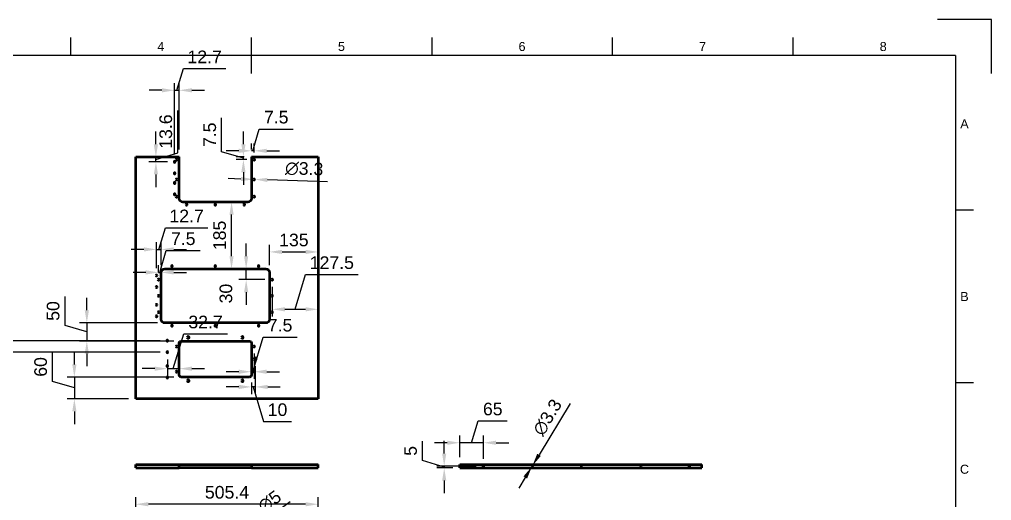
# Model space of a CAD drawing. Header units: millimetres. Extents: x 0 to 420, y 0 to 297.
# Drawn here: x 150.8 to 420, y 163.7 to 297 of the extents above; entities that cross this region are included whole.
import ezdxf
from ezdxf.enums import TextEntityAlignment as Align

# ---------------------------------------------------------------- set-up
doc = ezdxf.new("R2010")
doc.units = ezdxf.units.MM
doc.header["$LTSCALE"] = 0.75
for name, color, linetype, lineweight in [('Border', 7, 'Continuous', 25), ('Dimensions', 7, 'Continuous', 25), ('Visible', 7, 'Continuous', 50)]:
    doc.layers.add(name, color=color, linetype=linetype, lineweight=lineweight)
doc.styles.add('FusionTitle', font='arial.ttf')
doc.styles.get("Standard").update_dxf_attribs({"font": 'arial.ttf'})
doc.dimstyles.new('ISO-25', dxfattribs={"dimtxt": 3.5, "dimasz": 3.5, "dimexe": 2, "dimexo": 2, "dimgap": 1.5, "dimtad": 1, "dimzin": 12, "dimdsep": 46, "dimtxsty": 'Standard', "dimcen": 0, "dimclrd": 256, "dimclre": 256, "dimclrt": 256, "dimazin": 3, "dimtp": 0.1, "dimtm": 0.1, "dimtfac": 0.714, "dimtmove": 1, "dimatfit": 3, "dimfxl": 1, "dimtzin": 12, "dimarcsym": 0})

# ---------------------------------------------------------------- blocks, each defined once
blk = doc.blocks.new('ISO_A3_SHEET')
at = {"layer": 'Border'}
for p, q in [((165, 292), (165, 287)), ((215, 292), (215, 282)), ((265, 292), (265, 287)), ((315, 292), (315, 287)), ((365, 292), (365, 287)), ((410, 287), (20, 287)), ((410, 287), (410, 10)), ((415, 244.16666), (410, 244.16666)), ((415, 196.33333), (410, 196.33333))]:
    blk.add_line(p, q, dxfattribs=at)
at = {"layer": 'Defpoints'}
for p, q in [((420, 297), (405, 297)), ((420, 282), (420, 297))]:
    blk.add_line(p, q, dxfattribs=at)
at = {"layer": 'Border', "style": 'FusionTitle'}
for s, p in [('4', (190, 289.5)), ('5', (240, 289.5)), ('6', (290, 289.5)), ('7', (340, 289.5)), ('8', (390, 289.5)), ('A', (412.5, 268.08333)), ('B', (412.5, 220.25)), ('C', (412.5, 172.41667))]:
    blk.add_text(s, height=2.5, dxfattribs=at).set_placement(p, align=Align.MIDDLE)
blk = doc.blocks.new('*D52')
at = {"layer": 'Defpoints', "color": 0, "transparency": 16777216}
for p in [(183.040423, 162.720212), (183.040423, 158.733345), (233.580423, 158.733345)]:
    blk.add_point(p, dxfattribs=at)
at = {"layer": 'Dimensions', "lineweight": -2, "transparency": 16777216}
for p, q in [((183.040423, 160.733345), (183.040423, 164.720212)), ((233.580423, 160.733345), (233.580423, 164.720212)), ((230.080423, 162.720212), (186.540423, 162.720212))]:
    blk.add_line(p, q, dxfattribs=at)
at = {"layer": 'Dimensions', "transparency": 16777216}
for points in [[(186.540423, 163.303546), (186.540423, 162.136879), (183.040423, 162.720212)], [(230.080423, 163.303546), (230.080423, 162.136879), (233.580423, 162.720212)]]:
    blk.add_solid(points, dxfattribs=at)
at = {"layer": 'Dimensions', "transparency": 16777216, "insert": (208.310423, 166.007218), "char_height": 3.5, "attachment_point": 5}
blk.add_mtext('505.4', dxfattribs=at)
blk = doc.blocks.new('*D55')
at = {"layer": 'Defpoints', "color": 0, "transparency": 16777216}
for p in [(292.720207, 173.126725), (292.891586, 173.408734)]:
    blk.add_point(p, dxfattribs=at)
at = {"layer": 'Dimensions', "lineweight": -2, "transparency": 16777216}
for p, q in [((303.371715, 190.654099), (294.709242, 176.399742)), ((292.720207, 173.126725), (292.891586, 173.408734)), ((290.902551, 170.135717), (289.084894, 167.14471))]:
    blk.add_line(p, q, dxfattribs=at)
at = {"layer": 'Dimensions', "transparency": 16777216}
for points in [[(294.210741, 176.702684), (295.207743, 176.096799), (292.891586, 173.408734)], [(290.404049, 170.43866), (291.401052, 169.832775), (292.720207, 173.126725)]]:
    blk.add_solid(points, dxfattribs=at)
at = {"layer": 'Dimensions', "transparency": 16777216, "insert": (297.056668, 186.7803), "char_height": 3.5, "attachment_point": 5, "rotation": 58.7126865}
blk.add_mtext('∅3.3', dxfattribs=at)
blk = doc.blocks.new('*D67')
at = {"layer": 'Defpoints', "color": 0, "transparency": 16777216}
for p in [(212.378633, 153.585762), (212.782213, 153.880927)]:
    blk.add_point(p, dxfattribs=at)
at = {"layer": 'Dimensions', "lineweight": -2, "transparency": 16777216}
for p, q in [((225.800581, 163.402127), (215.607278, 155.947086)), ((212.378633, 153.585762), (212.782213, 153.880927)), ((209.553568, 151.519604), (206.728503, 149.453446))]:
    blk.add_line(p, q, dxfattribs=at)
at = {"layer": 'Dimensions', "transparency": 16777216}
for points in [[(215.262918, 156.41793), (215.951638, 155.476241), (212.782213, 153.880927)], [(209.209208, 151.990448), (209.897928, 151.04876), (212.378633, 153.585762)]]:
    blk.add_solid(points, dxfattribs=at)
at = {"layer": 'Dimensions', "transparency": 16777216, "insert": (220.118256, 163.439838), "char_height": 3.5, "attachment_point": 5, "rotation": 36.1805095}
blk.add_mtext('∅5', dxfattribs=at)
blk = doc.blocks.new('*D71')
at = {"layer": 'Defpoints', "color": 0, "transparency": 16777216}
for p in [(233.580423, 232.604319), (233.580423, 232.604319), (220.080423, 226.93007)]:
    blk.add_point(p, dxfattribs=at)
at = {"layer": 'Dimensions', "lineweight": -2, "transparency": 16777216}
for p, q in [((220.080423, 228.93007), (220.080423, 234.604319)), ((223.580423, 232.604319), (230.080423, 232.604319))]:
    blk.add_line(p, q, dxfattribs=at)
at = {"layer": 'Dimensions', "transparency": 16777216}
for points in [[(223.580423, 233.187653), (223.580423, 232.020986), (220.080423, 232.604319)], [(230.080423, 233.187653), (230.080423, 232.020986), (233.580423, 232.604319)]]:
    blk.add_solid(points, dxfattribs=at)
at = {"layer": 'Dimensions', "transparency": 16777216, "insert": (226.830423, 235.892519), "char_height": 3.5, "attachment_point": 5}
blk.add_mtext('135', dxfattribs=at)
blk = doc.blocks.new('*D72')
at = {"layer": 'Defpoints', "color": 0, "transparency": 16777216}
for p in [(220.830423, 224.93007), (233.580423, 216.710459), (233.580423, 216.710459)]:
    blk.add_point(p, dxfattribs=at)
at = {"layer": 'Dimensions', "lineweight": -2, "transparency": 16777216}
for p, q in [((227.205423, 216.710459), (230.088728, 226.321475)), ((230.088728, 226.321475), (244.596231, 226.321475)), ((220.830423, 222.93007), (220.830423, 214.710459)), ((224.330423, 216.710459), (230.080423, 216.710459))]:
    blk.add_line(p, q, dxfattribs=at)
at = {"layer": 'Dimensions', "transparency": 16777216}
for points in [[(224.330423, 217.293792), (224.330423, 216.127125), (220.830423, 216.710459)], [(230.080423, 217.293792), (230.080423, 216.127125), (233.580423, 216.710459)]]:
    blk.add_solid(points, dxfattribs=at)
at = {"layer": 'Dimensions', "transparency": 16777216, "insert": (237.34248, 229.608481), "char_height": 3.5, "attachment_point": 5}
blk.add_mtext('127.5', dxfattribs=at)
blk = doc.blocks.new('*D73')
at = {"layer": 'Defpoints', "color": 0, "transparency": 16777216}
for p in [(213.61613, 227.93007), (213.61613, 227.93007), (220.830423, 224.93007)]:
    blk.add_point(p, dxfattribs=at)
at = {"layer": 'Dimensions', "lineweight": -2, "transparency": 16777216}
for p, q in [((213.61613, 231.43007), (213.61613, 234.93007)), ((213.61613, 224.93007), (213.61613, 227.93007)), ((218.830423, 224.93007), (211.61613, 224.93007)), ((213.61613, 221.43007), (213.61613, 217.93007))]:
    blk.add_line(p, q, dxfattribs=at)
at = {"layer": 'Dimensions', "transparency": 16777216}
for points in [[(213.032797, 231.43007), (214.199463, 231.43007), (213.61613, 227.93007)], [(213.032797, 221.43007), (214.199463, 221.43007), (213.61613, 224.93007)]]:
    blk.add_solid(points, dxfattribs=at)
at = {"layer": 'Dimensions', "transparency": 16777216, "insert": (208.02768, 221.066109), "char_height": 3.5, "attachment_point": 5, "rotation": 90}
blk.add_mtext('30', dxfattribs=at)
blk = doc.blocks.new('*D74')
at = {"layer": 'Defpoints', "color": 0, "transparency": 16777216}
for p in [(190.080423, 226.93007), (190.080423, 226.93007), (189.330423, 224.93007)]:
    blk.add_point(p, dxfattribs=at)
at = {"layer": 'Dimensions', "lineweight": -2, "transparency": 16777216}
for p, q in [((189.705423, 226.93007), (191.514376, 232.959913)), ((191.514376, 232.959913), (200.884089, 232.959913)), ((189.330423, 226.93007), (189.330423, 228.93007)), ((185.830423, 226.93007), (182.330423, 226.93007)), ((189.330423, 226.93007), (190.080423, 226.93007)), ((189.330423, 226.93007), (190.080423, 226.93007)), ((193.580423, 226.93007), (197.080423, 226.93007))]:
    blk.add_line(p, q, dxfattribs=at)
at = {"layer": 'Dimensions', "transparency": 16777216}
for points in [[(185.830423, 227.513403), (185.830423, 226.346737), (189.330423, 226.93007)], [(193.580423, 227.513403), (193.580423, 226.346737), (190.080423, 226.93007)]]:
    blk.add_solid(points, dxfattribs=at)
at = {"layer": 'Dimensions', "transparency": 16777216, "insert": (196.199233, 236.239756), "char_height": 3.5, "attachment_point": 5}
blk.add_mtext('7.5', dxfattribs=at)
blk = doc.blocks.new('*D75')
at = {"layer": 'Defpoints', "color": 0, "transparency": 16777216}
for p in [(190.080423, 233.304992), (190.080423, 226.93007), (188.810423, 226.07007)]:
    blk.add_point(p, dxfattribs=at)
at = {"layer": 'Dimensions', "lineweight": -2, "transparency": 16777216}
for p, q in [((189.445423, 233.304992), (191.247572, 239.312154)), ((191.247572, 239.312154), (203.009509, 239.312154)), ((188.810423, 228.07007), (188.810423, 235.304992)), ((190.080423, 228.93007), (190.080423, 235.304992)), ((185.310423, 233.304992), (181.810423, 233.304992)), ((188.810423, 233.304992), (190.080423, 233.304992)), ((188.810423, 233.304992), (190.080423, 233.304992)), ((193.580423, 233.304992), (197.080423, 233.304992))]:
    blk.add_line(p, q, dxfattribs=at)
at = {"layer": 'Dimensions', "transparency": 16777216}
for points in [[(185.310423, 233.888325), (185.310423, 232.721658), (188.810423, 233.304992)], [(193.580423, 233.888325), (193.580423, 232.721658), (190.080423, 233.304992)]]:
    blk.add_solid(points, dxfattribs=at)
at = {"layer": 'Dimensions', "transparency": 16777216, "insert": (197.12854, 242.569316), "char_height": 3.5, "attachment_point": 5}
blk.add_mtext('12.7', dxfattribs=at)
blk = doc.blocks.new('*D76')
at = {"layer": 'Defpoints', "color": 0, "transparency": 16777216}
for p in [(209.570515, 246.43007), (209.570515, 246.43007), (209.570515, 227.93007)]:
    blk.add_point(p, dxfattribs=at)
at = {"layer": 'Dimensions', "lineweight": -2, "transparency": 16777216}
blk.add_line((209.570515, 231.43007), (209.570515, 242.93007), dxfattribs=at)
at = {"layer": 'Dimensions', "transparency": 16777216}
for points in [[(208.987182, 242.93007), (210.153849, 242.93007), (209.570515, 246.43007)], [(208.987182, 231.43007), (210.153849, 231.43007), (209.570515, 227.93007)]]:
    blk.add_solid(points, dxfattribs=at)
at = {"layer": 'Dimensions', "transparency": 16777216, "insert": (206.28351, 237.18007), "char_height": 3.5, "attachment_point": 5, "rotation": 90}
blk.add_mtext('185', dxfattribs=at)
blk = doc.blocks.new('*D77')
at = {"layer": 'Defpoints', "color": 0, "transparency": 16777216}
for p in [(191.080423, 212.93007), (169.502137, 207.93007), (195.580423, 207.93007)]:
    blk.add_point(p, dxfattribs=at)
at = {"layer": 'Dimensions', "lineweight": -2, "transparency": 16777216}
for p, q in [((163.465132, 212.241171), (163.465132, 220.242877)), ((169.502137, 216.43007), (169.502137, 219.93007)), ((189.080423, 212.93007), (167.502137, 212.93007)), ((169.502137, 212.93007), (169.502137, 207.93007)), ((169.502137, 212.93007), (169.502137, 207.93007)), ((169.502137, 210.43007), (163.465132, 212.241171)), ((193.580423, 207.93007), (167.502137, 207.93007)), ((169.502137, 204.43007), (169.502137, 200.93007))]:
    blk.add_line(p, q, dxfattribs=at)
at = {"layer": 'Dimensions', "transparency": 16777216}
for points in [[(168.918804, 216.43007), (170.085471, 216.43007), (169.502137, 212.93007)], [(168.918804, 204.43007), (170.085471, 204.43007), (169.502137, 207.93007)]]:
    blk.add_solid(points, dxfattribs=at)
at = {"layer": 'Dimensions', "transparency": 16777216, "insert": (160.178127, 216.242024), "char_height": 3.5, "attachment_point": 5, "rotation": 90}
blk.add_mtext('50', dxfattribs=at)
blk = doc.blocks.new('*D78')
at = {"layer": 'Defpoints', "color": 0, "transparency": 16777216}
for p in [(195.580423, 197.93007), (166.052558, 191.93007), (183.040423, 191.93007)]:
    blk.add_point(p, dxfattribs=at)
at = {"layer": 'Dimensions', "lineweight": -2, "transparency": 16777216}
for p, q in [((160.015553, 196.741171), (160.015553, 204.761976)), ((166.052558, 201.43007), (166.052558, 204.93007)), ((166.052558, 194.93007), (160.015553, 196.741171)), ((193.580423, 197.93007), (164.052558, 197.93007)), ((166.052558, 197.93007), (166.052558, 191.93007)), ((166.052558, 197.93007), (166.052558, 191.93007)), ((181.040423, 191.93007), (164.052558, 191.93007)), ((166.052558, 188.43007), (166.052558, 184.93007))]:
    blk.add_line(p, q, dxfattribs=at)
at = {"layer": 'Dimensions', "transparency": 16777216}
for points in [[(165.469225, 201.43007), (166.635892, 201.43007), (166.052558, 197.93007)], [(165.469225, 188.43007), (166.635892, 188.43007), (166.052558, 191.93007)]]:
    blk.add_solid(points, dxfattribs=at)
at = {"layer": 'Dimensions', "transparency": 16777216, "insert": (156.728547, 200.751574), "char_height": 3.5, "attachment_point": 5, "rotation": 90}
blk.add_mtext('60', dxfattribs=at)
blk = doc.blocks.new('*D79')
at = {"layer": 'Defpoints', "color": 0, "transparency": 16777216}
for p in [(216.080423, 202.93007), (215.080423, 198.43007), (215.080423, 195.217122)]:
    blk.add_point(p, dxfattribs=at)
at = {"layer": 'Dimensions', "lineweight": -2, "transparency": 16777216}
for p, q in [((216.080423, 200.93007), (216.080423, 193.217122)), ((211.580423, 195.217122), (208.080423, 195.217122)), ((215.080423, 196.43007), (215.080423, 193.217122)), ((216.080423, 195.217122), (215.080423, 195.217122)), ((216.080423, 195.217122), (215.080423, 195.217122)), ((215.580423, 195.217122), (218.463728, 185.606105)), ((219.580423, 195.217122), (223.080423, 195.217122)), ((218.463728, 185.606105), (226.135965, 185.606105))]:
    blk.add_line(p, q, dxfattribs=at)
at = {"layer": 'Dimensions', "transparency": 16777216}
for points in [[(211.580423, 195.800455), (211.580423, 194.633788), (215.080423, 195.217122)], [(219.580423, 195.800455), (219.580423, 194.633788), (216.080423, 195.217122)]]:
    blk.add_solid(points, dxfattribs=at)
at = {"layer": 'Dimensions', "transparency": 16777216, "insert": (222.299847, 188.893111), "char_height": 3.5, "attachment_point": 5}
blk.add_mtext('10', dxfattribs=at)
blk = doc.blocks.new('*D80')
at = {"layer": 'Defpoints', "color": 0, "transparency": 16777216}
for p in [(215.830423, 206.43007), (215.080423, 199.424682), (215.080423, 199.424682)]:
    blk.add_point(p, dxfattribs=at)
at = {"layer": 'Dimensions', "lineweight": -2, "transparency": 16777216}
for p, q in [((215.455423, 199.424682), (218.332282, 209.014211)), ((218.332282, 209.014211), (227.701995, 209.014211)), ((215.830423, 204.43007), (215.830423, 197.424682)), ((211.580423, 199.424682), (208.080423, 199.424682)), ((215.830423, 199.424682), (215.080423, 199.424682)), ((215.830423, 199.424682), (215.080423, 199.424682)), ((219.330423, 199.424682), (222.830423, 199.424682))]:
    blk.add_line(p, q, dxfattribs=at)
at = {"layer": 'Dimensions', "transparency": 16777216}
for points in [[(211.580423, 200.008015), (211.580423, 198.841348), (215.080423, 199.424682)], [(219.330423, 200.008015), (219.330423, 198.841348), (215.830423, 199.424682)]]:
    blk.add_solid(points, dxfattribs=at)
at = {"layer": 'Dimensions', "transparency": 16777216, "insert": (223.017138, 212.294054), "char_height": 3.5, "attachment_point": 5}
blk.add_mtext('7.5', dxfattribs=at)
blk = doc.blocks.new('*D81')
at = {"layer": 'Defpoints', "color": 0, "transparency": 16777216}
for p in [(191.810423, 204.84007), (195.080423, 200.271895), (195.080423, 200.271895)]:
    blk.add_point(p, dxfattribs=at)
at = {"layer": 'Dimensions', "lineweight": -2, "transparency": 16777216}
for p, q in [((193.445423, 200.271895), (196.329802, 209.886492)), ((196.329802, 209.886492), (208.41882, 209.886492)), ((191.810423, 202.84007), (191.810423, 198.271895)), ((188.310423, 200.271895), (184.810423, 200.271895)), ((191.810423, 200.271895), (195.080423, 200.271895)), ((191.810423, 200.271895), (195.080423, 200.271895)), ((198.580423, 200.271895), (202.080423, 200.271895))]:
    blk.add_line(p, q, dxfattribs=at)
at = {"layer": 'Dimensions', "transparency": 16777216}
for points in [[(188.310423, 200.855228), (188.310423, 199.688561), (191.810423, 200.271895)], [(198.580423, 200.855228), (198.580423, 199.688561), (195.080423, 200.271895)]]:
    blk.add_solid(points, dxfattribs=at)
at = {"layer": 'Dimensions', "transparency": 16777216, "insert": (202.374311, 213.174691), "char_height": 3.5, "attachment_point": 5}
blk.add_mtext('32.7', dxfattribs=at)
blk = doc.blocks.new('*D82')
at = {"layer": 'Defpoints', "color": 0, "transparency": 16777216}
for p in [(191.810423, 208.02007), (144.938534, 204.84007), (191.810423, 204.84007)]:
    blk.add_point(p, dxfattribs=at)
at = {"layer": 'Dimensions', "lineweight": -2, "transparency": 16777216}
for p, q in [((138.900334, 208.24153), (138.900334, 220.33771)), ((144.938534, 211.52007), (144.938534, 215.02007)), ((144.938534, 206.43007), (138.900334, 208.24153)), ((189.810423, 208.02007), (142.938534, 208.02007)), ((144.938534, 208.02007), (144.938534, 204.84007)), ((144.938534, 208.02007), (144.938534, 204.84007)), ((189.810423, 204.84007), (142.938534, 204.84007)), ((144.938534, 201.34007), (144.938534, 197.84007))]:
    blk.add_line(p, q, dxfattribs=at)
at = {"layer": 'Dimensions', "transparency": 16777216}
for points in [[(144.3552, 211.52007), (145.521867, 211.52007), (144.938534, 208.02007)], [(144.3552, 201.34007), (145.521867, 201.34007), (144.938534, 204.84007)]]:
    blk.add_solid(points, dxfattribs=at)
at = {"layer": 'Dimensions', "transparency": 16777216, "insert": (135.612135, 214.28962), "char_height": 3.5, "attachment_point": 5, "rotation": 90}
blk.add_mtext('31.8', dxfattribs=at)
blk = doc.blocks.new('*D86')
at = {"layer": 'Defpoints', "color": 0, "transparency": 16777216}
for p in [(272.805896, 179.751928), (272.805896, 173.767729), (279.305896, 173.267729)]:
    blk.add_point(p, dxfattribs=at)
at = {"layer": 'Dimensions', "lineweight": -2, "transparency": 16777216}
for p, q in [((276.055896, 179.751928), (277.866998, 185.788933)), ((277.866998, 185.788933), (285.926002, 185.788933)), ((272.805896, 175.767729), (272.805896, 181.751928)), ((279.305896, 175.267729), (279.305896, 181.751928)), ((269.305896, 179.751928), (265.805896, 179.751928)), ((279.305896, 179.751928), (272.805896, 179.751928)), ((279.305896, 179.751928), (272.805896, 179.751928)), ((282.805896, 179.751928), (286.305896, 179.751928))]:
    blk.add_line(p, q, dxfattribs=at)
at = {"layer": 'Dimensions', "transparency": 16777216}
for points in [[(269.305896, 180.335261), (269.305896, 179.168595), (272.805896, 179.751928)], [(282.805896, 180.335261), (282.805896, 179.168595), (279.305896, 179.751928)]]:
    blk.add_solid(points, dxfattribs=at)
at = {"layer": 'Dimensions', "transparency": 16777216, "insert": (281.8965, 189.075939), "char_height": 3.5, "attachment_point": 5}
blk.add_mtext('65', dxfattribs=at)
blk = doc.blocks.new('*D87')
at = {"layer": 'Defpoints', "color": 0, "transparency": 16777216}
for p in [(268.45308, 172.767729), (272.805896, 172.767729), (279.305896, 173.267729)]:
    blk.add_point(p, dxfattribs=at)
at = {"layer": 'Dimensions', "lineweight": -2, "transparency": 16777216}
for p, q in [((262.423237, 174.826682), (262.423237, 180.147283)), ((268.45308, 176.767729), (268.45308, 180.267729)), ((268.45308, 173.017729), (262.423237, 174.826682)), ((277.305896, 173.267729), (266.45308, 173.267729)), ((270.805896, 172.767729), (266.45308, 172.767729)), ((268.45308, 173.267729), (268.45308, 172.767729)), ((268.45308, 173.267729), (268.45308, 172.767729)), ((268.45308, 169.267729), (268.45308, 165.767729))]:
    blk.add_line(p, q, dxfattribs=at)
at = {"layer": 'Dimensions', "transparency": 16777216}
for points in [[(267.869747, 176.767729), (269.036414, 176.767729), (268.45308, 173.267729)], [(267.869747, 169.267729), (269.036414, 169.267729), (268.45308, 172.767729)]]:
    blk.add_solid(points, dxfattribs=at)
at = {"layer": 'Dimensions', "transparency": 16777216, "insert": (259.143394, 177.486982), "char_height": 3.5, "attachment_point": 5, "rotation": 90}
blk.add_mtext('5', dxfattribs=at)
blk = doc.blocks.new('*D88')
at = {"layer": 'Defpoints', "color": 0, "transparency": 16777216}
for p in [(215.665516, 252.685606), (215.99533, 252.674534)]:
    blk.add_point(p, dxfattribs=at)
at = {"layer": 'Dimensions', "lineweight": -2, "transparency": 16777216}
for p, q in [((212.167486, 252.803033), (208.669457, 252.920461)), ((215.665516, 252.685606), (215.99533, 252.674534)), ((236.164051, 251.997478), (219.49336, 252.557107))]:
    blk.add_line(p, q, dxfattribs=at)
at = {"layer": 'Dimensions', "transparency": 16777216}
for points in [[(212.187057, 253.386038), (212.147915, 252.220028), (215.665516, 252.685606)], [(219.512931, 253.140111), (219.473788, 251.974102), (215.99533, 252.674534)]]:
    blk.add_solid(points, dxfattribs=at)
at = {"layer": 'Dimensions', "transparency": 16777216, "insert": (229.691285, 255.601564), "char_height": 3.5, "attachment_point": 5, "rotation": 358.07730845}
blk.add_mtext('∅3.3', dxfattribs=at)
blk = doc.blocks.new('*D89')
at = {"layer": 'Defpoints', "color": 0, "transparency": 16777216}
for p in [(212.861155, 258.93007), (215.080423, 258.93007), (215.830423, 258.18007)]:
    blk.add_point(p, dxfattribs=at)
at = {"layer": 'Dimensions', "lineweight": -2, "transparency": 16777216}
for p, q in [((206.831312, 260.364023), (206.831312, 269.733736)), ((212.861155, 262.43007), (212.861155, 265.93007)), ((212.861155, 258.55507), (206.831312, 260.364023)), ((213.080423, 258.93007), (210.861155, 258.93007)), ((212.861155, 258.18007), (212.861155, 258.93007)), ((212.861155, 258.18007), (212.861155, 258.93007)), ((213.830423, 258.18007), (210.861155, 258.18007)), ((212.861155, 254.68007), (212.861155, 251.18007))]:
    blk.add_line(p, q, dxfattribs=at)
at = {"layer": 'Dimensions', "transparency": 16777216}
for points in [[(212.277822, 262.43007), (213.444488, 262.43007), (212.861155, 258.93007)], [(212.277822, 254.68007), (213.444488, 254.68007), (212.861155, 258.18007)]]:
    blk.add_solid(points, dxfattribs=at)
at = {"layer": 'Dimensions', "transparency": 16777216, "insert": (203.551469, 265.04888), "char_height": 3.5, "attachment_point": 5, "rotation": 90}
blk.add_mtext('7.5', dxfattribs=at)
blk = doc.blocks.new('*D90')
at = {"layer": 'Defpoints', "color": 0, "transparency": 16777216}
for p in [(215.080423, 260.609878), (215.080423, 258.93007), (215.830423, 258.18007)]:
    blk.add_point(p, dxfattribs=at)
at = {"layer": 'Dimensions', "lineweight": -2, "transparency": 16777216}
for p, q in [((215.455423, 260.609878), (217.264376, 266.639721)), ((217.264376, 266.639721), (226.634089, 266.639721)), ((215.080423, 260.93007), (215.080423, 262.609878)), ((215.830423, 260.18007), (215.830423, 262.609878)), ((211.580423, 260.609878), (208.080423, 260.609878)), ((215.830423, 260.609878), (215.080423, 260.609878)), ((215.830423, 260.609878), (215.080423, 260.609878)), ((219.330423, 260.609878), (222.830423, 260.609878))]:
    blk.add_line(p, q, dxfattribs=at)
at = {"layer": 'Dimensions', "transparency": 16777216}
for points in [[(211.580423, 261.193211), (211.580423, 260.026544), (215.080423, 260.609878)], [(219.330423, 261.193211), (219.330423, 260.026544), (215.830423, 260.609878)]]:
    blk.add_solid(points, dxfattribs=at)
at = {"layer": 'Dimensions', "transparency": 16777216, "insert": (221.949233, 269.919564), "char_height": 3.5, "attachment_point": 5}
blk.add_mtext('7.5', dxfattribs=at)
blk = doc.blocks.new('*D91')
at = {"layer": 'Defpoints', "color": 0, "transparency": 16777216}
for p in [(188.628158, 258.93007), (188.628158, 258.93007), (193.810423, 257.57007)]:
    blk.add_point(p, dxfattribs=at)
at = {"layer": 'Dimensions', "lineweight": -2, "transparency": 16777216}
for p, q in [((194.666358, 260.06153), (194.666358, 271.821079)), ((188.628158, 262.43007), (188.628158, 265.93007)), ((188.628158, 258.25007), (194.666358, 260.06153)), ((188.628158, 257.57007), (188.628158, 258.93007)), ((188.628158, 257.57007), (188.628158, 258.93007)), ((191.810423, 257.57007), (186.628158, 257.57007)), ((188.628158, 254.07007), (188.628158, 250.57007))]:
    blk.add_line(p, q, dxfattribs=at)
at = {"layer": 'Dimensions', "transparency": 16777216}
for points in [[(188.044825, 262.43007), (189.211492, 262.43007), (188.628158, 258.93007)], [(188.044825, 254.07007), (189.211492, 254.07007), (188.628158, 257.57007)]]:
    blk.add_solid(points, dxfattribs=at)
at = {"layer": 'Dimensions', "transparency": 16777216, "insert": (191.378158, 265.941304), "char_height": 3.5, "attachment_point": 5, "rotation": 90}
blk.add_mtext('13.6', dxfattribs=at)
blk = doc.blocks.new('*D92')
at = {"layer": 'Defpoints', "color": 0, "transparency": 16777216}
for p in [(195.080423, 277.36906), (195.080423, 258.93007), (193.810423, 257.57007)]:
    blk.add_point(p, dxfattribs=at)
at = {"layer": 'Dimensions', "lineweight": -2, "transparency": 16777216}
for p, q in [((194.445423, 277.36906), (196.247572, 283.376222)), ((196.247572, 283.376222), (208.009509, 283.376222)), ((190.310423, 277.36906), (186.810423, 277.36906)), ((193.810423, 259.57007), (193.810423, 279.36906)), ((193.810423, 277.36906), (195.080423, 277.36906)), ((193.810423, 277.36906), (195.080423, 277.36906)), ((195.080423, 260.93007), (195.080423, 279.36906)), ((198.580423, 277.36906), (202.080423, 277.36906))]:
    blk.add_line(p, q, dxfattribs=at)
at = {"layer": 'Dimensions', "transparency": 16777216}
for points in [[(190.310423, 277.952393), (190.310423, 276.785726), (193.810423, 277.36906)], [(198.580423, 277.952393), (198.580423, 276.785726), (195.080423, 277.36906)]]:
    blk.add_solid(points, dxfattribs=at)
at = {"layer": 'Dimensions', "transparency": 16777216, "insert": (202.12854, 286.633384), "char_height": 3.5, "attachment_point": 5}
blk.add_mtext('12.7', dxfattribs=at)

msp = doc.modelspace()

# ---------------------------------------------------------------- linework, layer by layer
at = {"layer": 'Visible', "extrusion": (0, 2.967e-13, -1)}
for p, q in [((183.040423, 258.93007, 0.5), (195.080423, 258.93007, 0.5)), ((183.040423, 191.93007, 0.5), (183.040423, 258.93007, 0.5)), ((195.080423, 247.43007, 0.5), (195.080423, 258.93007, 0.5)), ((215.080423, 258.93007, 0.5), (215.080423, 247.43007, 0.5)), ((215.080423, 258.93007, 0.5), (233.580423, 258.93007, 0.5)), ((233.580423, 258.93007, 0.5), (233.580423, 191.93007, 0.5)), ((214.080423, 246.43007, 0.5), (196.080423, 246.43007, 0.5)), ((190.080423, 213.93007, 0.5), (190.080423, 226.93007, 0.5)), ((191.080423, 227.93007, 0.5), (219.080423, 227.93007, 0.5)), ((220.080423, 226.93007, 0.5), (220.080423, 213.93007, 0.5)), ((219.080423, 212.93007, 0.5), (191.080423, 212.93007, 0.5)), ((195.080423, 198.43007, 0.5), (195.080423, 207.43007, 0.5)), ((195.580423, 207.93007, 0.5), (214.580423, 207.93007, 0.5)), ((215.080423, 207.43007, 0.5), (215.080423, 198.43007, 0.5)), ((214.580423, 197.93007, 0.5), (195.580423, 197.93007, 0.5)), ((233.580423, 191.93007, 0.5), (183.040423, 191.93007, 0.5))]:
    msp.add_line(p, q, dxfattribs=at)
at = {"layer": 'Visible', "extrusion": (0, 1, 0)}
for p, q in [((183.040423, 173.767729, 33.5), (195.080423, 173.767729, 33.5)), ((183.040423, 172.767729, 33.5), (183.040423, 173.767729, 33.5)), ((183.040423, 172.767729, 33.5), (195.080423, 172.767729, 33.5)), ((195.080423, 172.767729, 33.5), (195.080423, 173.767729, 33.5)), ((196.080423, 173.767729, 21), (214.080423, 173.767729, 21)), ((214.080423, 172.767729, 21), (196.080423, 172.767729, 21)), ((215.080423, 173.767729, 33.5), (215.080423, 172.767729, 33.5)), ((215.080423, 173.767729, 33.5), (233.580423, 173.767729, 33.5)), ((215.080423, 172.767729, 33.5), (233.580423, 172.767729, 33.5)), ((233.580423, 172.767729, 33.5), (233.580423, 173.767729, 33.5)), ((272.805896, 173.767729, 25.27), (339.805896, 173.767729, 25.27)), ((272.805896, 172.767729, 25.27), (272.805896, 173.767729, 25.27)), ((272.805896, 172.767729, 25.27), (339.805896, 172.767729, 25.27)), ((339.805896, 172.767729, 25.27), (339.805896, 173.767729, 25.27))]:
    msp.add_line(p, q, dxfattribs=at)
at = {"layer": 'Visible', "extrusion": (0, 2.967e-13, -1)}
for centre, radius in [((-193.810423, 257.57007, -0.5), 0.165), ((-194.330423, 258.18007, -0.5), 0.165), ((-215.830423, 258.18007, -0.5), 0.165), ((-193.810423, 254.39007, -0.5), 0.165), ((-193.810423, 251.72007, -0.5), 0.165), ((-194.330423, 252.68007, -0.5), 0.165), ((-215.830423, 252.68007, -0.5), 0.165), ((-193.810423, 248.54007, -0.5), 0.165), ((-194.330423, 247.93007, -0.5), 0.165), ((-215.830423, 247.93007, -0.5), 0.165), ((-197.080423, 245.68007, -0.5), 0.165), ((-205.080423, 245.68007, -0.5), 0.165), ((-213.080423, 245.68007, -0.5), 0.165), ((-193.080423, 228.68007, -0.5), 0.165), ((-205.080423, 228.68007, -0.5), 0.165), ((-217.080423, 228.68007, -0.5), 0.165), ((-188.810423, 226.07007, -0.5), 0.165), ((-189.330423, 224.93007, -0.5), 0.165), ((-220.830423, 224.93007, -0.5), 0.165), ((-188.810423, 222.89007, -0.5), 0.165), ((-188.810423, 217.97007, -0.5), 0.165), ((-189.330423, 220.43007, -0.5), 0.165), ((-220.830423, 220.43007, -0.5), 0.165), ((-189.330423, 215.93007, -0.5), 0.165), ((-220.830423, 215.93007, -0.5), 0.165), ((-188.810423, 214.79007, -0.5), 0.165), ((-193.080423, 212.18007, -0.5), 0.165), ((-205.080423, 212.18007, -0.5), 0.165), ((-217.080423, 212.18007, -0.5), 0.165), ((-191.810423, 208.02007, -0.5), 0.165), ((-197.580423, 208.93007, -0.5), 0.25), ((-212.580423, 208.93007, -0.5), 0.25), ((-191.810423, 204.84007, -0.5), 0.165), ((-194.330423, 206.43007, -0.5), 0.165), ((-215.830423, 206.43007, -0.5), 0.165), ((-216.080423, 202.93007, -0.5), 0.31), ((-191.810423, 201.02007, -0.5), 0.165), ((-194.330423, 199.43007, -0.5), 0.165), ((-215.830423, 199.43007, -0.5), 0.165), ((-191.810423, 197.84007, -0.5), 0.165), ((-197.580423, 196.93007, -0.5), 0.25), ((-212.580423, 196.93007, -0.5), 0.25)]:
    msp.add_circle(centre, radius, dxfattribs=at)
at = {"layer": 'Visible', "extrusion": (2.969e-13, -9e-16, -1)}
for centre in [(-279.305896, 173.267729, -25.27), (-292.805896, 173.267729, -25.27), (-306.305896, 173.267729, -25.27), (-322.805896, 173.267729, -25.27), (-336.305896, 173.267729, -25.27)]:
    msp.add_circle(centre, 0.165, dxfattribs=at)
at = {"layer": 'Visible', "extrusion": (0, 2.967e-13, -1)}
for centre, radius, start, end in [((-196.080423, 247.43007, -0.5), 1, 270, 0), ((-214.080423, 247.43007, -0.5), 1, 180, 270), ((-191.080423, 226.93007, -0.5), 1, 0, 90), ((-219.080423, 226.93007, -0.5), 1, 90, 180), ((-191.080423, 213.93007, -0.5), 1, 270, 0), ((-219.080423, 213.93007, -0.5), 1, 180, 270), ((-195.580423, 207.43007, -0.5), 0.5, 0, 90), ((-214.580423, 207.43007, -0.5), 0.5, 90, 180), ((-195.580423, 198.43007, -0.5), 0.5, 270, 0), ((-214.580423, 198.43007, -0.5), 0.5, 180, 270)]:
    msp.add_arc(centre, radius, start, end, dxfattribs=at)
at = {"layer": 'Visible', "extrusion": (2e-15, -1, 3e-16)}
for centre, start, end in [((196.080423, 22, -173.767729), 180, 270), ((214.080423, 22, -173.767729), 270, 0)]:
    msp.add_arc(centre, 1, start, end, dxfattribs=at)
at = {"layer": 'Visible', "extrusion": (0, 1, 0)}
for centre, start, end in [((-196.080423, 22, 172.767729), 270, 0), ((-214.080423, 22, 172.767729), 180, 270)]:
    msp.add_arc(centre, 1, start, end, dxfattribs=at)

# ---------------------------------------------------------------- block references
at = {"layer": 'Border'}
msp.add_blockref('ISO_A3_SHEET', (0, 0), dxfattribs=at)

# ---------------------------------------------------------------- dimensions: what is measured, and where the dimension line sits
at = {"layer": 'Dimensions'}
for base, p1, p2, angle, picture, middle in [((195.080423, 277.36906), (193.810423, 257.57007), (195.080423, 258.93007), 180, '*D92', (197.747572, 286.633384)), ((188.628158, 258.93007), (193.810423, 257.57007), (188.628158, 258.93007), 90, '*D91', (191.378158, 261.56153)), ((212.861155, 258.93007), (215.830423, 258.18007), (215.080423, 258.93007), 90, '*D89', (203.551469, 261.864023)), ((209.570515, 246.43007), (209.570515, 227.93007), (209.570515, 246.43007), 90, '*D76', (206.28351, 237.18007)), ((190.080423, 233.304992), (188.810423, 226.07007), (190.080423, 226.93007), 180, '*D75', (192.747572, 242.569316)), ((190.080423, 226.93007), (189.330423, 224.93007), (190.080423, 226.93007), 180, '*D74', (193.014376, 236.239756)), ((169.502137, 207.93007), (191.080423, 212.93007), (195.580423, 207.93007), 270, '*D77', (160.178127, 213.741171)), ((195.080423, 200.271895), (191.810423, 204.84007), (195.080423, 200.271895), 180, '*D81', (197.829802, 213.174691)), ((166.052558, 191.93007), (195.580423, 197.93007), (183.040423, 191.93007), 270, '*D78', (156.728547, 198.241171)), ((272.805896, 179.751928), (279.305896, 173.267729), (272.805896, 173.767729), 180, '*D86', (279.366998, 189.075939)), ((268.45308, 172.767729), (279.305896, 173.267729), (272.805896, 172.767729), 90, '*D87', (259.143394, 176.326682))]:
    dim = msp.add_linear_dim(base=base, p1=p1, p2=p2, angle=angle, dimstyle='ISO-25', override={"dimlfac": 10, "dimclrd": 256, "dimclre": 256}, dxfattribs=at)
    dim.commit()
    dim.dimension.update_dxf_attribs({"geometry": picture, "text_midpoint": middle})
for base, p1, p2, picture, middle in [((215.080423, 260.609878), (215.830423, 258.18007), (215.080423, 258.93007), '*D90', (218.764376, 269.919564)), ((233.580423, 232.604319), (220.080423, 226.93007), (233.580423, 232.604319), '*D71', (226.830423, 235.892519)), ((233.580423, 216.710459), (220.830423, 224.93007), (233.580423, 216.710459), '*D72', (231.588728, 229.608481)), ((215.080423, 199.424682), (215.830423, 206.43007), (215.080423, 199.424682), '*D80', (219.832282, 212.294054)), ((215.080423, 195.217122), (216.080423, 202.93007), (215.080423, 198.43007), '*D79', (219.963728, 188.893111))]:
    dim = msp.add_linear_dim(base=base, p1=p1, p2=p2, dimstyle='ISO-25', override={"dimlfac": 10, "dimclrd": 256, "dimclre": 256}, dxfattribs=at)
    dim.commit()
    dim.dimension.update_dxf_attribs({"geometry": picture, "text_midpoint": middle})
for p1, p2, picture, middle in [((215.665516, 252.685606), (215.99533, 252.674534), '*D88', (229.57772, 252.218579)), ((212.378633, 153.585762), (212.782213, 153.880927), '*D67', (222.116462, 160.707685))]:
    dim = msp.add_diameter_dim_2p(p1=p1, p2=p2, dimstyle='ISO-25', override={"dimlfac": 10, "dimclrd": 256, "dimclre": 256}, dxfattribs=at)
    dim.commit()
    dim.dimension.update_dxf_attribs({"geometry": picture, "text_midpoint": middle, "dimtype": 163})
dim = msp.add_linear_dim(base=(213.61613, 227.93007), p1=(220.830423, 224.93007), p2=(213.61613, 227.93007), angle=90, dimstyle='ISO-25', override={"dimlfac": 10}, dxfattribs=at)
dim.commit()
dim.dimension.update_dxf_attribs({"geometry": '*D73', "text_midpoint": (211.315879, 221.066109), "dimtype": 160})
for p1, p2, distance, picture, middle in [((191.810423, 208.02007), (191.810423, 204.84007), -46.871889, '*D82', (135.612135, 209.74153)), ((233.580423, 158.733345), (183.040423, 158.733345), -3.986867, '*D52', (208.310423, 166.007218))]:
    dim = msp.add_aligned_dim(p1=p1, p2=p2, distance=distance, dimstyle='ISO-25', override={"dimlfac": 10, "dimclrd": 256, "dimclre": 256}, dxfattribs=at)
    dim.commit()
    dim.dimension.update_dxf_attribs({"geometry": picture, "text_midpoint": middle})
dim = msp.add_diameter_dim_2p(p1=(292.720207, 173.126725), p2=(292.891586, 173.408734), dimstyle='ISO-25', override={"dimlfac": 10, "dimclrd": 256, "dimclre": 256}, dxfattribs=at)
dim.commit()
dim.dimension.update_dxf_attribs({"geometry": '*D55', "text_midpoint": (297.056668, 186.7803)})

doc.saveas('drawing.dxf')
